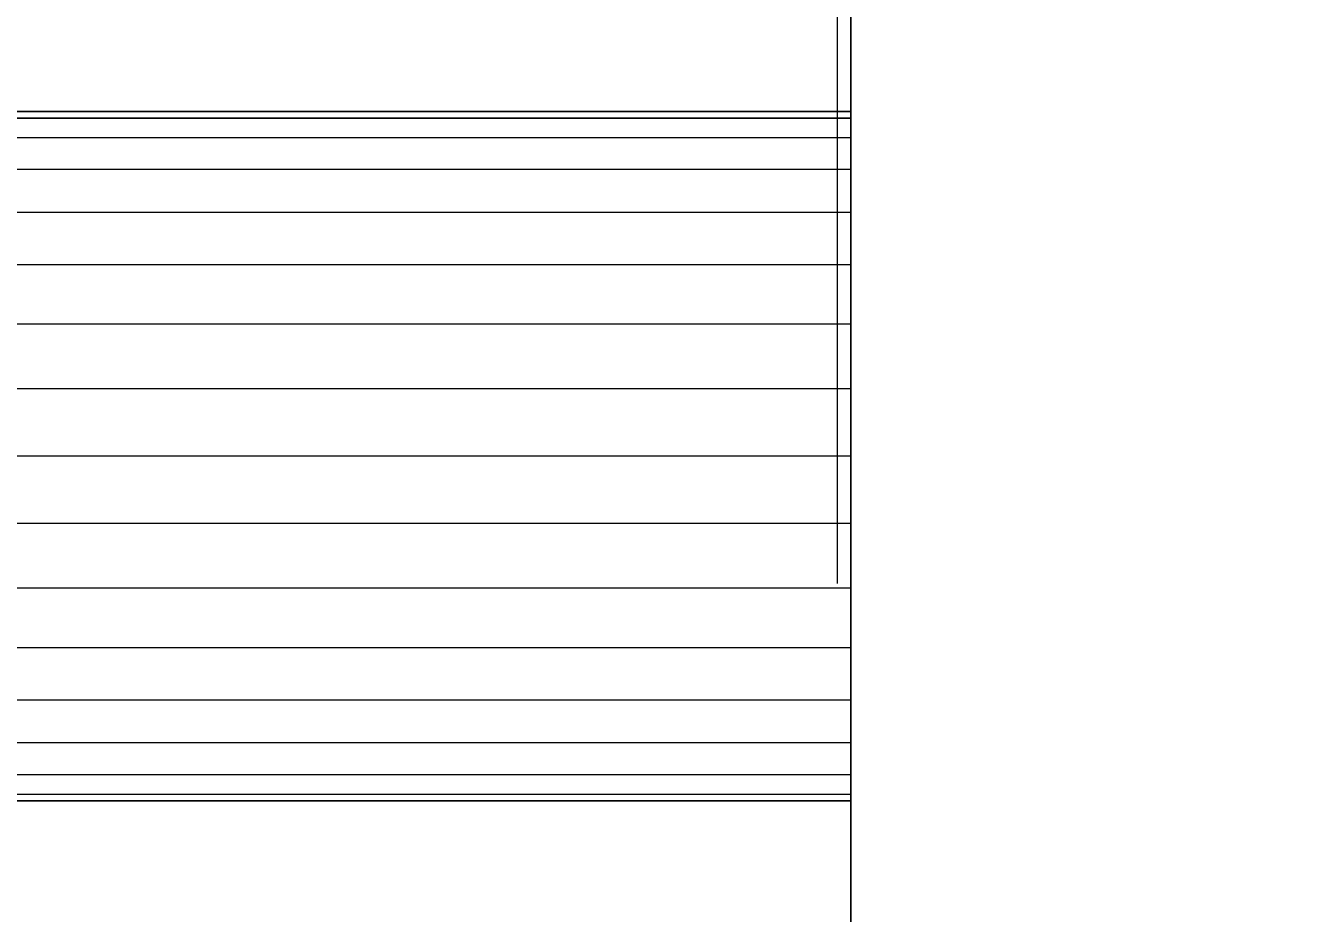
# Model space of a CAD drawing. Header units: millimetres. Extents: x -22443 to 8019, y 3751 to 17584.
# Drawn here: x -19284 to -19210.1, y 13218.5 to 13269.4 of the extents above; entities that cross this region are included whole.
import ezdxf

# ---------------------------------------------------------------- set-up
doc = ezdxf.new("R2010")
doc.units = ezdxf.units.MM
for name, color, linetype, lineweight in [('A-ANNO-DIMS', 211, 'Continuous', 9), ('A-ANNO-DIMS-50', 211, 'Continuous', 9), ('A-GENM', 13, 'Continuous', 18)]:
    doc.layers.add(name, color=color, linetype=linetype, lineweight=lineweight)
doc.styles.add('Arial', font='arial.ttf', dxfattribs={"height": 125})
doc.dimstyles.new('Diagonal_-_2_5mm_Arial', dxfattribs={"dimscale": 304.8, "dimtxt": 127.532425, "dimasz": 0.492126, "dimexe": 0.393701, "dimexo": 0.246063, "dimgap": 0.287073, "dimtad": 1, "dimdec": 0, "dimzin": 0, "dimdsep": 46, "dimtxsty": 'Arial', "dimblk1": 'OBLIQUE', "dimblk2": 'OBLIQUE', "dimsah": 1, "dimcen": 0.09, "dimdle": 0.393701, "dimazin": 0, "dimtfac": 1, "dimtdec": 4, "dimtix": 1, "dimtmove": 0, "dimatfit": 3, "dimfxl": 1, "dimtvp": 1, "dimtolj": 1, "dimtzin": 0, "dimarcsym": 2})

# ---------------------------------------------------------------- blocks, each defined once
blk = doc.blocks.new('Nevera de autoservicio single - Nevera de autoservicio single-466915-Level 1')
at = {"layer": 'A-GENM'}
for p, q in [((454.753, 1307.979), (454.753, -1108.896)), ((454.753, -1108.896), (454.753, 1307.979)), ((454.753, -1108.896), (454.753, 1307.979)), ((454.753, -1108.896), (454.753, 1307.979)), ((454.753, 1100.636), (255.92, 1100.636)), ((454.753, 1100.636), (255.92, 1100.636)), ((454.753, 1100.636), (255.92, 1100.636)), ((454.753, 1100.636), (255.92, 1100.636)), ((454.753, 1100.636), (255.92, 1100.636)), ((454.753, 1100.636), (255.92, 1100.636)), ((454.753, 1100.636), (255.92, 1100.636)), ((454.753, 1100.636), (255.92, 1100.636)), ((255.92, 1100.636), (454.753, 1100.636)), ((454.753, 1100.636), (255.92, 1100.636)), ((454.753, 1100.636), (255.92, 1100.636)), ((454.753, 1100.636), (255.92, 1100.636)), ((255.92, 1100.257), (454.753, 1100.257)), ((454.753, 1100.257), (255.92, 1100.257)), ((454.753, 1100.257), (255.92, 1100.257)), ((454.753, 1100.257), (255.92, 1100.257)), ((454.753, 1100.257), (255.92, 1100.257)), ((454.753, 1100.257), (255.92, 1100.257)), ((454.753, 1100.257), (255.92, 1100.257)), ((454.753, 1100.257), (255.92, 1100.257)), ((454.753, 1100.257), (255.92, 1100.257)), ((454.753, 1100.257), (255.92, 1100.257)), ((454.753, 1100.257), (255.92, 1100.257)), ((454.753, 1100.257), (255.92, 1100.257)), ((454.753, 1100.257), (255.92, 1100.257)), ((454.753, 1100.257), (255.92, 1100.257)), ((454.753, 1100.257), (255.92, 1100.257)), ((454.753, 1100.257), (255.92, 1100.257)), ((454.753, 1100.257), (255.92, 1100.257)), ((454.753, 1100.257), (255.92, 1100.257)), ((454.753, 1100.257), (255.92, 1100.257)), ((454.753, 1100.257), (255.92, 1100.257)), ((454.753, 1100.257), (255.92, 1100.257)), ((454.753, 1100.257), (255.92, 1100.257)), ((454.753, 1100.257), (255.92, 1100.257)), ((454.753, 1100.257), (255.92, 1100.257)), ((454.753, 1100.288), (454.753, 1100.636)), ((454.753, 1100.636), (454.753, 1100.257)), ((454.753, 1100.257), (454.753, 1100.636)), ((454.753, 1100.636), (454.753, 1100.257)), ((454.753, 1100.257), (454.753, 1100.636)), ((454.753, 1100.636), (454.753, 1100.257)), ((454.753, 1100.446), (454.753, 1100.636)), ((454.753, 1100.636), (454.753, 1100.257)), ((454.753, 1100.446), (454.753, 1100.636)), ((454.753, 1100.636), (454.753, 1100.257)), ((454.753, 1100.257), (454.753, 1100.636)), ((454.753, 1100.636), (454.753, 1100.446)), ((454.753, 1100.257), (454.753, 1100.636)), ((454.753, 1100.636), (454.753, 1100.288)), ((454.753, 1100.257), (454.753, 1100.636)), ((454.753, 1100.636), (454.753, 1100.257)), ((454.753, 1100.446), (454.753, 1100.636)), ((454.753, 1100.636), (454.753, 1100.257)), ((454.753, 1100.446), (454.753, 1100.636)), ((454.753, 1100.636), (454.753, 1100.257)), ((454.753, 1100.446), (454.753, 1100.636)), ((454.753, 1100.636), (454.753, 1100.257)), ((454.753, 1100.257), (454.753, 1100.636)), ((454.753, 1100.636), (454.753, 1100.257)), ((454.753, 1100.257), (454.753, 1100.446)), ((454.753, 1100.257), (454.753, 1100.446)), ((454.753, 1100.446), (454.753, 1100.257)), ((454.753, 1100.446), (454.753, 1100.257)), ((454.753, 1100.446), (454.753, 1100.257)), ((454.753, 1100.446), (454.753, 1100.257)), ((454.753, 1100.257), (454.753, 1100.288)), ((454.753, 1100.288), (454.753, 1100.257)), ((454.753, 1099.13), (454.753, 1100.257)), ((454.753, 1100.257), (454.753, 1099.13)), ((454.753, 1099.13), (454.753, 1100.257)), ((454.753, 1100.257), (454.753, 1099.13)), ((454.753, 1099.13), (454.753, 1100.257)), ((454.753, 1100.257), (454.753, 1099.13)), ((454.753, 1099.13), (454.753, 1100.257)), ((454.753, 1100.257), (454.753, 1099.13)), ((454.753, 1099.13), (454.753, 1100.257)), ((454.753, 1100.257), (454.753, 1099.13)), ((454.753, 1099.13), (454.753, 1100.257)), ((454.753, 1100.257), (454.753, 1099.13)), ((454.753, 1099.13), (454.753, 1100.257)), ((454.753, 1099.13), (454.753, 1100.257)), ((454.753, 1099.13), (454.753, 1100.257)), ((454.753, 1099.13), (454.753, 1100.257)), ((454.753, 1099.13), (454.753, 1100.257)), ((454.753, 1099.13), (454.753, 1100.257)), ((454.753, 1099.13), (454.753, 1100.257)), ((454.753, 1099.13), (454.753, 1100.257)), ((454.753, 1099.13), (454.753, 1100.257)), ((454.753, 1099.13), (454.753, 1100.257)), ((454.753, 1099.13), (454.753, 1100.257)), ((454.753, 1099.13), (454.753, 1100.257)), ((454.753, 1099.13), (255.92, 1099.13)), ((454.753, 1099.13), (255.92, 1099.13)), ((454.753, 1099.13), (255.92, 1099.13)), ((454.753, 1099.13), (255.92, 1099.13)), ((454.753, 1099.13), (255.92, 1099.13)), ((454.753, 1099.13), (255.92, 1099.13)), ((454.753, 1099.13), (255.92, 1099.13)), ((454.753, 1099.13), (255.92, 1099.13)), ((454.753, 1099.13), (255.92, 1099.13)), ((454.753, 1099.13), (255.92, 1099.13)), ((454.753, 1099.13), (255.92, 1099.13)), ((454.753, 1099.13), (255.92, 1099.13)), ((454.753, 1099.13), (255.92, 1099.13)), ((454.753, 1099.13), (255.92, 1099.13)), ((454.753, 1099.13), (255.92, 1099.13)), ((454.753, 1099.13), (255.92, 1099.13)), ((454.753, 1099.13), (255.92, 1099.13)), ((454.753, 1099.13), (255.92, 1099.13)), ((454.753, 1099.13), (255.92, 1099.13)), ((454.753, 1099.13), (255.92, 1099.13)), ((454.753, 1099.13), (255.92, 1099.13)), ((454.753, 1099.13), (255.92, 1099.13)), ((454.753, 1099.13), (255.92, 1099.13)), ((454.753, 1099.13), (255.92, 1099.13)), ((454.753, 1097.302), (454.753, 1099.13)), ((454.753, 1099.13), (454.753, 1097.302)), ((454.753, 1097.302), (454.753, 1099.13)), ((454.753, 1099.13), (454.753, 1097.302)), ((454.753, 1097.302), (454.753, 1099.13)), ((454.753, 1099.13), (454.753, 1097.302)), ((454.753, 1097.302), (454.753, 1099.13)), ((454.753, 1099.13), (454.753, 1097.302)), ((454.753, 1097.302), (454.753, 1099.13)), ((454.753, 1099.13), (454.753, 1097.302)), ((454.753, 1097.302), (454.753, 1099.13)), ((454.753, 1099.13), (454.753, 1097.302)), ((454.753, 1097.302), (454.753, 1099.13)), ((454.753, 1097.302), (454.753, 1099.13)), ((454.753, 1097.302), (454.753, 1099.13)), ((454.753, 1097.302), (454.753, 1099.13)), ((454.753, 1097.302), (454.753, 1099.13)), ((454.753, 1097.302), (454.753, 1099.13)), ((454.753, 1097.302), (454.753, 1099.13)), ((454.753, 1097.302), (454.753, 1099.13)), ((454.753, 1097.302), (454.753, 1099.13)), ((454.753, 1097.302), (454.753, 1099.13)), ((454.753, 1097.302), (454.753, 1099.13)), ((454.753, 1097.302), (454.753, 1099.13)), ((454.753, 1097.302), (255.92, 1097.302)), ((454.753, 1097.302), (255.92, 1097.302)), ((454.753, 1097.302), (255.92, 1097.302)), ((454.753, 1097.302), (255.92, 1097.302)), ((454.753, 1097.302), (255.92, 1097.302)), ((454.753, 1097.302), (255.92, 1097.302)), ((454.753, 1097.302), (255.92, 1097.302)), ((454.753, 1097.302), (255.92, 1097.302)), ((454.753, 1097.302), (255.92, 1097.302)), ((454.753, 1097.302), (255.92, 1097.302)), ((454.753, 1097.302), (255.92, 1097.302)), ((454.753, 1097.302), (255.92, 1097.302)), ((454.753, 1097.302), (255.92, 1097.302)), ((454.753, 1097.302), (255.92, 1097.302)), ((454.753, 1097.302), (255.92, 1097.302)), ((454.753, 1097.302), (255.92, 1097.302)), ((454.753, 1097.302), (255.92, 1097.302)), ((454.753, 1097.302), (255.92, 1097.302)), ((454.753, 1097.302), (255.92, 1097.302)), ((454.753, 1097.302), (255.92, 1097.302)), ((454.753, 1097.302), (255.92, 1097.302)), ((454.753, 1097.302), (255.92, 1097.302)), ((454.753, 1097.302), (255.92, 1097.302)), ((454.753, 1097.302), (255.92, 1097.302)), ((454.753, 1094.842), (454.753, 1097.302)), ((454.753, 1097.302), (454.753, 1094.842)), ((454.753, 1094.842), (454.753, 1097.302)), ((454.753, 1097.302), (454.753, 1094.842)), ((454.753, 1094.842), (454.753, 1097.302)), ((454.753, 1097.302), (454.753, 1094.842)), ((454.753, 1094.842), (454.753, 1097.302)), ((454.753, 1097.302), (454.753, 1094.842)), ((454.753, 1094.842), (454.753, 1097.302)), ((454.753, 1097.302), (454.753, 1094.842)), ((454.753, 1094.842), (454.753, 1097.302)), ((454.753, 1097.302), (454.753, 1094.842)), ((454.753, 1094.842), (454.753, 1097.302)), ((454.753, 1094.842), (454.753, 1097.302)), ((454.753, 1094.842), (454.753, 1097.302)), ((454.753, 1094.842), (454.753, 1097.302)), ((454.753, 1094.842), (454.753, 1097.302)), ((454.753, 1094.842), (454.753, 1097.302)), ((454.753, 1094.842), (454.753, 1097.302)), ((454.753, 1094.842), (454.753, 1097.302)), ((454.753, 1094.842), (454.753, 1097.302)), ((454.753, 1094.842), (454.753, 1097.302)), ((454.753, 1094.842), (454.753, 1097.302)), ((454.753, 1094.842), (454.753, 1097.302)), ((454.753, 1094.842), (255.92, 1094.842)), ((454.753, 1094.842), (255.92, 1094.842)), ((454.753, 1094.842), (255.92, 1094.842)), ((454.753, 1094.842), (255.92, 1094.842)), ((454.753, 1094.842), (255.92, 1094.842)), ((454.753, 1094.842), (255.92, 1094.842)), ((454.753, 1094.842), (255.92, 1094.842)), ((454.753, 1094.842), (255.92, 1094.842)), ((454.753, 1094.842), (255.92, 1094.842)), ((454.753, 1094.842), (255.92, 1094.842)), ((454.753, 1094.842), (255.92, 1094.842)), ((454.753, 1094.842), (255.92, 1094.842)), ((454.753, 1094.842), (255.92, 1094.842)), ((454.753, 1094.842), (255.92, 1094.842)), ((454.753, 1094.842), (255.92, 1094.842)), ((454.753, 1094.842), (255.92, 1094.842)), ((454.753, 1094.842), (255.92, 1094.842)), ((454.753, 1094.842), (255.92, 1094.842)), ((454.753, 1094.842), (255.92, 1094.842)), ((454.753, 1094.842), (255.92, 1094.842)), ((454.753, 1094.842), (255.92, 1094.842)), ((454.753, 1094.842), (255.92, 1094.842)), ((454.753, 1094.842), (255.92, 1094.842)), ((454.753, 1094.842), (255.92, 1094.842)), ((454.753, 1091.843), (454.753, 1094.842)), ((454.753, 1094.842), (454.753, 1091.843)), ((454.753, 1091.843), (454.753, 1094.842)), ((454.753, 1094.842), (454.753, 1091.843)), ((454.753, 1091.843), (454.753, 1094.842)), ((454.753, 1094.842), (454.753, 1091.843)), ((454.753, 1091.843), (454.753, 1094.842)), ((454.753, 1094.842), (454.753, 1091.843)), ((454.753, 1091.843), (454.753, 1094.842)), ((454.753, 1094.842), (454.753, 1091.843)), ((454.753, 1091.843), (454.753, 1094.842)), ((454.753, 1094.842), (454.753, 1091.843)), ((454.753, 1091.843), (454.753, 1094.842)), ((454.753, 1091.843), (454.753, 1094.842)), ((454.753, 1091.843), (454.753, 1094.842)), ((454.753, 1091.843), (454.753, 1094.842)), ((454.753, 1091.843), (454.753, 1094.842)), ((454.753, 1091.843), (454.753, 1094.842)), ((454.753, 1091.843), (454.753, 1094.842)), ((454.753, 1091.843), (454.753, 1094.842)), ((454.753, 1091.843), (454.753, 1094.842)), ((454.753, 1091.843), (454.753, 1094.842)), ((454.753, 1091.843), (454.753, 1094.842)), ((454.753, 1091.843), (454.753, 1094.842)), ((454.753, 1091.843), (255.92, 1091.843)), ((454.753, 1091.843), (255.92, 1091.843)), ((454.753, 1091.843), (255.92, 1091.843)), ((454.753, 1091.843), (255.92, 1091.843)), ((454.753, 1091.843), (255.92, 1091.843)), ((454.753, 1091.843), (255.92, 1091.843)), ((454.753, 1091.843), (255.92, 1091.843)), ((454.753, 1091.843), (255.92, 1091.843)), ((454.753, 1091.843), (255.92, 1091.843)), ((454.753, 1091.843), (255.92, 1091.843)), ((454.753, 1091.843), (255.92, 1091.843)), ((454.753, 1091.843), (255.92, 1091.843)), ((454.753, 1091.843), (255.92, 1091.843)), ((454.753, 1091.843), (255.92, 1091.843)), ((454.753, 1091.843), (255.92, 1091.843)), ((454.753, 1091.843), (255.92, 1091.843)), ((454.753, 1091.843), (255.92, 1091.843)), ((454.753, 1091.843), (255.92, 1091.843)), ((454.753, 1091.843), (255.92, 1091.843)), ((454.753, 1091.843), (255.92, 1091.843)), ((454.753, 1091.843), (255.92, 1091.843)), ((454.753, 1091.843), (255.92, 1091.843)), ((454.753, 1091.843), (255.92, 1091.843)), ((454.753, 1091.843), (255.92, 1091.843)), ((454.753, 1088.422), (454.753, 1091.843)), ((454.753, 1091.843), (454.753, 1088.422)), ((454.753, 1088.422), (454.753, 1091.843)), ((454.753, 1091.843), (454.753, 1088.422)), ((454.753, 1088.422), (454.753, 1091.843)), ((454.753, 1091.843), (454.753, 1088.422)), ((454.753, 1088.422), (454.753, 1091.843)), ((454.753, 1091.843), (454.753, 1088.422)), ((454.753, 1088.422), (454.753, 1091.843)), ((454.753, 1091.843), (454.753, 1088.422)), ((454.753, 1088.422), (454.753, 1091.843)), ((454.753, 1091.843), (454.753, 1088.422)), ((454.753, 1088.422), (454.753, 1091.843)), ((454.753, 1088.422), (454.753, 1091.843)), ((454.753, 1088.422), (454.753, 1091.843)), ((454.753, 1088.422), (454.753, 1091.843)), ((454.753, 1088.422), (454.753, 1091.843)), ((454.753, 1088.422), (454.753, 1091.843)), ((454.753, 1088.422), (454.753, 1091.843)), ((454.753, 1088.422), (454.753, 1091.843)), ((454.753, 1088.422), (454.753, 1091.843)), ((454.753, 1088.422), (454.753, 1091.843)), ((454.753, 1088.422), (454.753, 1091.843)), ((454.753, 1088.422), (454.753, 1091.843)), ((454.753, 1088.422), (255.92, 1088.422)), ((454.753, 1088.422), (255.92, 1088.422)), ((454.753, 1088.422), (255.92, 1088.422)), ((454.753, 1088.422), (255.92, 1088.422)), ((454.753, 1088.422), (255.92, 1088.422)), ((454.753, 1088.422), (255.92, 1088.422)), ((454.753, 1088.422), (255.92, 1088.422)), ((454.753, 1088.422), (255.92, 1088.422)), ((454.753, 1088.422), (255.92, 1088.422)), ((454.753, 1088.422), (255.92, 1088.422)), ((454.753, 1088.422), (255.92, 1088.422)), ((454.753, 1088.422), (255.92, 1088.422)), ((454.753, 1088.422), (255.92, 1088.422)), ((454.753, 1088.422), (255.92, 1088.422)), ((454.753, 1088.422), (255.92, 1088.422)), ((454.753, 1088.422), (255.92, 1088.422)), ((454.753, 1088.422), (255.92, 1088.422)), ((454.753, 1088.422), (255.92, 1088.422)), ((454.753, 1088.422), (255.92, 1088.422)), ((454.753, 1088.422), (255.92, 1088.422)), ((454.753, 1088.422), (255.92, 1088.422)), ((454.753, 1088.422), (255.92, 1088.422)), ((454.753, 1088.422), (255.92, 1088.422)), ((454.753, 1088.422), (255.92, 1088.422)), ((454.753, 1084.71), (454.753, 1088.422)), ((454.753, 1088.422), (454.753, 1084.71)), ((454.753, 1084.71), (454.753, 1088.422)), ((454.753, 1088.422), (454.753, 1084.71)), ((454.753, 1084.71), (454.753, 1088.422)), ((454.753, 1088.422), (454.753, 1084.71)), ((454.753, 1084.71), (454.753, 1088.422)), ((454.753, 1088.422), (454.753, 1084.71)), ((454.753, 1084.71), (454.753, 1088.422)), ((454.753, 1088.422), (454.753, 1084.71)), ((454.753, 1084.71), (454.753, 1088.422)), ((454.753, 1088.422), (454.753, 1084.71)), ((454.753, 1084.71), (454.753, 1088.422)), ((454.753, 1084.71), (454.753, 1088.422)), ((454.753, 1084.71), (454.753, 1088.422)), ((454.753, 1084.71), (454.753, 1088.422)), ((454.753, 1084.71), (454.753, 1088.422)), ((454.753, 1084.71), (454.753, 1088.422)), ((454.753, 1084.71), (454.753, 1088.422)), ((454.753, 1084.71), (454.753, 1088.422)), ((454.753, 1084.71), (454.753, 1088.422)), ((454.753, 1084.71), (454.753, 1088.422)), ((454.753, 1084.71), (454.753, 1088.422)), ((454.753, 1084.71), (454.753, 1088.422)), ((454.753, 1084.71), (255.92, 1084.71)), ((454.753, 1084.71), (255.92, 1084.71)), ((454.753, 1084.71), (255.92, 1084.71)), ((454.753, 1084.71), (255.92, 1084.71)), ((454.753, 1084.71), (255.92, 1084.71)), ((454.753, 1084.71), (255.92, 1084.71)), ((454.753, 1084.71), (255.92, 1084.71)), ((454.753, 1084.71), (255.92, 1084.71)), ((454.753, 1084.71), (255.92, 1084.71)), ((454.753, 1084.71), (255.92, 1084.71)), ((454.753, 1084.71), (255.92, 1084.71)), ((454.753, 1084.71), (255.92, 1084.71)), ((454.753, 1084.71), (255.92, 1084.71)), ((454.753, 1084.71), (255.92, 1084.71)), ((454.753, 1084.71), (255.92, 1084.71)), ((454.753, 1084.71), (255.92, 1084.71)), ((454.753, 1084.71), (255.92, 1084.71)), ((454.753, 1084.71), (255.92, 1084.71)), ((454.753, 1084.71), (255.92, 1084.71)), ((454.753, 1084.71), (255.92, 1084.71)), ((454.753, 1084.71), (255.92, 1084.71)), ((454.753, 1084.71), (255.92, 1084.71)), ((454.753, 1084.71), (255.92, 1084.71)), ((454.753, 1084.71), (255.92, 1084.71)), ((454.753, 1080.85), (454.753, 1084.71)), ((454.753, 1084.71), (454.753, 1080.85)), ((454.753, 1080.85), (454.753, 1084.71)), ((454.753, 1084.71), (454.753, 1080.85)), ((454.753, 1080.85), (454.753, 1084.71)), ((454.753, 1084.71), (454.753, 1080.85)), ((454.753, 1080.85), (454.753, 1084.71)), ((454.753, 1084.71), (454.753, 1080.85)), ((454.753, 1080.85), (454.753, 1084.71)), ((454.753, 1084.71), (454.753, 1080.85)), ((454.753, 1080.85), (454.753, 1084.71)), ((454.753, 1084.71), (454.753, 1080.85)), ((454.753, 1080.85), (454.753, 1084.71)), ((454.753, 1080.85), (454.753, 1084.71)), ((454.753, 1080.85), (454.753, 1084.71)), ((454.753, 1080.85), (454.753, 1084.71)), ((454.753, 1080.85), (454.753, 1084.71)), ((454.753, 1080.85), (454.753, 1084.71)), ((454.753, 1080.85), (454.753, 1084.71)), ((454.753, 1080.85), (454.753, 1084.71)), ((454.753, 1080.85), (454.753, 1084.71)), ((454.753, 1080.85), (454.753, 1084.71)), ((454.753, 1080.85), (454.753, 1084.71)), ((454.753, 1080.85), (454.753, 1084.71)), ((454.753, 1080.85), (255.92, 1080.85)), ((454.753, 1080.85), (255.92, 1080.85)), ((454.753, 1080.85), (255.92, 1080.85)), ((454.753, 1080.85), (255.92, 1080.85)), ((454.753, 1080.85), (255.92, 1080.85)), ((454.753, 1080.85), (255.92, 1080.85)), ((454.753, 1080.85), (255.92, 1080.85)), ((454.753, 1080.85), (255.92, 1080.85)), ((454.753, 1080.85), (255.92, 1080.85)), ((454.753, 1080.85), (255.92, 1080.85)), ((454.753, 1080.85), (255.92, 1080.85)), ((454.753, 1080.85), (255.92, 1080.85)), ((454.753, 1080.85), (255.92, 1080.85)), ((454.753, 1080.85), (255.92, 1080.85)), ((454.753, 1080.85), (255.92, 1080.85)), ((454.753, 1080.85), (255.92, 1080.85)), ((454.753, 1080.85), (255.92, 1080.85)), ((454.753, 1080.85), (255.92, 1080.85)), ((454.753, 1080.85), (255.92, 1080.85)), ((454.753, 1080.85), (255.92, 1080.85)), ((454.753, 1080.85), (255.92, 1080.85)), ((454.753, 1080.85), (255.92, 1080.85)), ((454.753, 1080.85), (255.92, 1080.85)), ((454.753, 1080.85), (255.92, 1080.85)), ((454.753, 1076.99), (454.753, 1080.85)), ((454.753, 1080.85), (454.753, 1076.99)), ((454.753, 1076.99), (454.753, 1080.85)), ((454.753, 1080.85), (454.753, 1076.99)), ((454.753, 1076.99), (454.753, 1080.85)), ((454.753, 1080.85), (454.753, 1076.99)), ((454.753, 1076.99), (454.753, 1080.85)), ((454.753, 1080.85), (454.753, 1076.99)), ((454.753, 1076.99), (454.753, 1080.85)), ((454.753, 1080.85), (454.753, 1076.99)), ((454.753, 1076.99), (454.753, 1080.85)), ((454.753, 1080.85), (454.753, 1076.99)), ((454.753, 1080.85), (454.753, 1076.99)), ((454.753, 1080.85), (454.753, 1076.99)), ((454.753, 1080.85), (454.753, 1076.99)), ((454.753, 1080.85), (454.753, 1076.99)), ((454.753, 1080.85), (454.753, 1076.99)), ((454.753, 1080.85), (454.753, 1076.99)), ((454.753, 1080.85), (454.753, 1076.99)), ((454.753, 1080.85), (454.753, 1076.99)), ((454.753, 1080.85), (454.753, 1076.99)), ((454.753, 1080.85), (454.753, 1076.99)), ((454.753, 1080.85), (454.753, 1076.99)), ((454.753, 1080.85), (454.753, 1076.99)), ((454.753, 1076.99), (255.92, 1076.99)), ((454.753, 1076.99), (255.92, 1076.99)), ((454.753, 1076.99), (255.92, 1076.99)), ((454.753, 1076.99), (255.92, 1076.99)), ((454.753, 1076.99), (255.92, 1076.99)), ((454.753, 1076.99), (255.92, 1076.99)), ((454.753, 1076.99), (255.92, 1076.99)), ((454.753, 1076.99), (255.92, 1076.99)), ((454.753, 1076.99), (255.92, 1076.99)), ((454.753, 1076.99), (255.92, 1076.99)), ((454.753, 1076.99), (255.92, 1076.99)), ((454.753, 1076.99), (255.92, 1076.99)), ((454.753, 1076.99), (255.92, 1076.99)), ((454.753, 1076.99), (255.92, 1076.99)), ((454.753, 1076.99), (255.92, 1076.99)), ((454.753, 1076.99), (255.92, 1076.99)), ((454.753, 1076.99), (255.92, 1076.99)), ((454.753, 1076.99), (255.92, 1076.99)), ((454.753, 1076.99), (255.92, 1076.99)), ((454.753, 1076.99), (255.92, 1076.99)), ((454.753, 1076.99), (255.92, 1076.99)), ((454.753, 1076.99), (255.92, 1076.99)), ((454.753, 1076.99), (255.92, 1076.99)), ((454.753, 1076.99), (255.92, 1076.99)), ((454.753, 1073.278), (454.753, 1076.99)), ((454.753, 1076.99), (454.753, 1073.278)), ((454.753, 1073.278), (454.753, 1076.99)), ((454.753, 1076.99), (454.753, 1073.278)), ((454.753, 1073.278), (454.753, 1076.99)), ((454.753, 1076.99), (454.753, 1073.278)), ((454.753, 1073.278), (454.753, 1076.99)), ((454.753, 1076.99), (454.753, 1073.278)), ((454.753, 1073.278), (454.753, 1076.99)), ((454.753, 1076.99), (454.753, 1073.278)), ((454.753, 1073.278), (454.753, 1076.99)), ((454.753, 1076.99), (454.753, 1073.278)), ((454.753, 1076.99), (454.753, 1073.278)), ((454.753, 1076.99), (454.753, 1073.278)), ((454.753, 1076.99), (454.753, 1073.278)), ((454.753, 1076.99), (454.753, 1073.278)), ((454.753, 1076.99), (454.753, 1073.278)), ((454.753, 1076.99), (454.753, 1073.278)), ((454.753, 1076.99), (454.753, 1073.278)), ((454.753, 1076.99), (454.753, 1073.278)), ((454.753, 1076.99), (454.753, 1073.278)), ((454.753, 1076.99), (454.753, 1073.278)), ((454.753, 1076.99), (454.753, 1073.278)), ((454.753, 1076.99), (454.753, 1073.278)), ((454.753, 1073.278), (255.92, 1073.278)), ((454.753, 1073.278), (255.92, 1073.278)), ((454.753, 1073.278), (255.92, 1073.278)), ((454.753, 1073.278), (255.92, 1073.278)), ((454.753, 1073.278), (255.92, 1073.278)), ((454.753, 1073.278), (255.92, 1073.278)), ((454.753, 1073.278), (255.92, 1073.278)), ((454.753, 1073.278), (255.92, 1073.278)), ((454.753, 1073.278), (255.92, 1073.278)), ((454.753, 1073.278), (255.92, 1073.278)), ((454.753, 1073.278), (255.92, 1073.278)), ((454.753, 1073.278), (255.92, 1073.278)), ((454.753, 1073.278), (255.92, 1073.278)), ((454.753, 1073.278), (255.92, 1073.278)), ((454.753, 1073.278), (255.92, 1073.278)), ((454.753, 1073.278), (255.92, 1073.278)), ((454.753, 1073.278), (255.92, 1073.278)), ((454.753, 1073.278), (255.92, 1073.278)), ((454.753, 1073.278), (255.92, 1073.278)), ((454.753, 1073.278), (255.92, 1073.278)), ((454.753, 1073.278), (255.92, 1073.278)), ((454.753, 1073.278), (255.92, 1073.278)), ((454.753, 1073.278), (255.92, 1073.278)), ((454.753, 1073.278), (255.92, 1073.278)), ((454.753, 1069.857), (454.753, 1073.278)), ((454.753, 1073.278), (454.753, 1069.857)), ((454.753, 1069.857), (454.753, 1073.278)), ((454.753, 1073.278), (454.753, 1069.857)), ((454.753, 1069.857), (454.753, 1073.278)), ((454.753, 1073.278), (454.753, 1069.857)), ((454.753, 1069.857), (454.753, 1073.278)), ((454.753, 1073.278), (454.753, 1069.857)), ((454.753, 1069.857), (454.753, 1073.278)), ((454.753, 1073.278), (454.753, 1069.857)), ((454.753, 1069.857), (454.753, 1073.278)), ((454.753, 1073.278), (454.753, 1069.857)), ((454.753, 1073.278), (454.753, 1069.857)), ((454.753, 1073.278), (454.753, 1069.857)), ((454.753, 1073.278), (454.753, 1069.857)), ((454.753, 1073.278), (454.753, 1069.857)), ((454.753, 1073.278), (454.753, 1069.857)), ((454.753, 1073.278), (454.753, 1069.857)), ((454.753, 1073.278), (454.753, 1069.857)), ((454.753, 1073.278), (454.753, 1069.857)), ((454.753, 1073.278), (454.753, 1069.857)), ((454.753, 1073.278), (454.753, 1069.857)), ((454.753, 1073.278), (454.753, 1069.857)), ((454.753, 1073.278), (454.753, 1069.857)), ((454.753, 1069.857), (255.92, 1069.857)), ((454.753, 1069.857), (255.92, 1069.857)), ((454.753, 1069.857), (255.92, 1069.857)), ((454.753, 1069.857), (255.92, 1069.857)), ((454.753, 1069.857), (255.92, 1069.857)), ((454.753, 1069.857), (255.92, 1069.857)), ((454.753, 1069.857), (255.92, 1069.857)), ((454.753, 1069.857), (255.92, 1069.857)), ((454.753, 1069.857), (255.92, 1069.857)), ((454.753, 1069.857), (255.92, 1069.857)), ((454.753, 1069.857), (255.92, 1069.857)), ((454.753, 1069.857), (255.92, 1069.857)), ((454.753, 1069.857), (255.92, 1069.857)), ((454.753, 1069.857), (255.92, 1069.857)), ((454.753, 1069.857), (255.92, 1069.857)), ((454.753, 1069.857), (255.92, 1069.857)), ((454.753, 1069.857), (255.92, 1069.857)), ((454.753, 1069.857), (255.92, 1069.857)), ((454.753, 1069.857), (255.92, 1069.857)), ((454.753, 1069.857), (255.92, 1069.857)), ((454.753, 1069.857), (255.92, 1069.857)), ((454.753, 1069.857), (255.92, 1069.857)), ((454.753, 1069.857), (255.92, 1069.857)), ((454.753, 1069.857), (255.92, 1069.857)), ((454.753, 1066.859), (454.753, 1069.857)), ((454.753, 1069.857), (454.753, 1066.859)), ((454.753, 1066.859), (454.753, 1069.857)), ((454.753, 1069.857), (454.753, 1066.859)), ((454.753, 1066.859), (454.753, 1069.857)), ((454.753, 1069.857), (454.753, 1066.859)), ((454.753, 1066.859), (454.753, 1069.857)), ((454.753, 1069.857), (454.753, 1066.859)), ((454.753, 1066.859), (454.753, 1069.857)), ((454.753, 1069.857), (454.753, 1066.859)), ((454.753, 1066.859), (454.753, 1069.857)), ((454.753, 1069.857), (454.753, 1066.859)), ((454.753, 1069.857), (454.753, 1066.859)), ((454.753, 1069.857), (454.753, 1066.859)), ((454.753, 1069.857), (454.753, 1066.859)), ((454.753, 1069.857), (454.753, 1066.859)), ((454.753, 1069.857), (454.753, 1066.859)), ((454.753, 1069.857), (454.753, 1066.859)), ((454.753, 1069.857), (454.753, 1066.859)), ((454.753, 1069.857), (454.753, 1066.859)), ((454.753, 1069.857), (454.753, 1066.859)), ((454.753, 1069.857), (454.753, 1066.859)), ((454.753, 1069.857), (454.753, 1066.859)), ((454.753, 1069.857), (454.753, 1066.859)), ((454.753, 1066.859), (255.92, 1066.859)), ((454.753, 1066.859), (255.92, 1066.859)), ((454.753, 1066.859), (255.92, 1066.859)), ((454.753, 1066.859), (255.92, 1066.859)), ((454.753, 1066.859), (255.92, 1066.859)), ((454.753, 1066.859), (255.92, 1066.859)), ((454.753, 1066.859), (255.92, 1066.859)), ((454.753, 1066.859), (255.92, 1066.859)), ((454.753, 1066.859), (255.92, 1066.859)), ((454.753, 1066.859), (255.92, 1066.859)), ((454.753, 1066.859), (255.92, 1066.859)), ((454.753, 1066.859), (255.92, 1066.859)), ((454.753, 1066.859), (255.92, 1066.859)), ((454.753, 1066.859), (255.92, 1066.859)), ((454.753, 1066.859), (255.92, 1066.859)), ((454.753, 1066.859), (255.92, 1066.859)), ((454.753, 1066.859), (255.92, 1066.859)), ((454.753, 1066.859), (255.92, 1066.859)), ((454.753, 1066.859), (255.92, 1066.859)), ((454.753, 1066.859), (255.92, 1066.859)), ((454.753, 1066.859), (255.92, 1066.859)), ((454.753, 1066.859), (255.92, 1066.859)), ((454.753, 1066.859), (255.92, 1066.859)), ((454.753, 1066.859), (255.92, 1066.859)), ((454.753, 1064.399), (454.753, 1066.859)), ((454.753, 1066.859), (454.753, 1064.399)), ((454.753, 1064.399), (454.753, 1066.859)), ((454.753, 1066.859), (454.753, 1064.399)), ((454.753, 1064.399), (454.753, 1066.859)), ((454.753, 1066.859), (454.753, 1064.399)), ((454.753, 1064.399), (454.753, 1066.859)), ((454.753, 1066.859), (454.753, 1064.399)), ((454.753, 1064.399), (454.753, 1066.859)), ((454.753, 1066.859), (454.753, 1064.399)), ((454.753, 1064.399), (454.753, 1066.859)), ((454.753, 1066.859), (454.753, 1064.399)), ((454.753, 1066.859), (454.753, 1064.399)), ((454.753, 1066.859), (454.753, 1064.399)), ((454.753, 1066.859), (454.753, 1064.399)), ((454.753, 1066.859), (454.753, 1064.399)), ((454.753, 1066.859), (454.753, 1064.399)), ((454.753, 1066.859), (454.753, 1064.399)), ((454.753, 1066.859), (454.753, 1064.399)), ((454.753, 1066.859), (454.753, 1064.399)), ((454.753, 1066.859), (454.753, 1064.399)), ((454.753, 1066.859), (454.753, 1064.399)), ((454.753, 1066.859), (454.753, 1064.399)), ((454.753, 1066.859), (454.753, 1064.399)), ((454.753, 1064.399), (255.92, 1064.399)), ((454.753, 1064.399), (255.92, 1064.399)), ((454.753, 1064.399), (255.92, 1064.399)), ((454.753, 1064.399), (255.92, 1064.399)), ((454.753, 1064.399), (255.92, 1064.399)), ((454.753, 1064.399), (255.92, 1064.399)), ((454.753, 1064.399), (255.92, 1064.399)), ((454.753, 1064.399), (255.92, 1064.399)), ((454.753, 1064.399), (255.92, 1064.399)), ((454.753, 1064.399), (255.92, 1064.399)), ((454.753, 1064.399), (255.92, 1064.399)), ((454.753, 1064.399), (255.92, 1064.399)), ((454.753, 1064.399), (255.92, 1064.399)), ((454.753, 1064.399), (255.92, 1064.399)), ((454.753, 1064.399), (255.92, 1064.399)), ((454.753, 1064.399), (255.92, 1064.399)), ((454.753, 1064.399), (255.92, 1064.399)), ((454.753, 1064.399), (255.92, 1064.399)), ((454.753, 1064.399), (255.92, 1064.399)), ((454.753, 1064.399), (255.92, 1064.399)), ((454.753, 1064.399), (255.92, 1064.399)), ((454.753, 1064.399), (255.92, 1064.399)), ((454.753, 1064.399), (255.92, 1064.399)), ((454.753, 1064.399), (255.92, 1064.399)), ((454.753, 1062.569), (454.753, 1064.399)), ((454.753, 1064.399), (454.753, 1062.569)), ((454.753, 1062.569), (454.753, 1064.399)), ((454.753, 1064.399), (454.753, 1062.569)), ((454.753, 1062.569), (454.753, 1064.399)), ((454.753, 1064.399), (454.753, 1062.569)), ((454.753, 1062.569), (454.753, 1064.399)), ((454.753, 1064.399), (454.753, 1062.569)), ((454.753, 1062.569), (454.753, 1064.399)), ((454.753, 1064.399), (454.753, 1062.569)), ((454.753, 1062.569), (454.753, 1064.399)), ((454.753, 1064.399), (454.753, 1062.569)), ((454.753, 1064.399), (454.753, 1062.569)), ((454.753, 1064.399), (454.753, 1062.569)), ((454.753, 1064.399), (454.753, 1062.569)), ((454.753, 1064.399), (454.753, 1062.569)), ((454.753, 1064.399), (454.753, 1062.569)), ((454.753, 1064.399), (454.753, 1062.569)), ((454.753, 1064.399), (454.753, 1062.569)), ((454.753, 1064.399), (454.753, 1062.569)), ((454.753, 1064.399), (454.753, 1062.569)), ((454.753, 1064.399), (454.753, 1062.569)), ((454.753, 1064.399), (454.753, 1062.569)), ((454.753, 1064.399), (454.753, 1062.569)), ((454.753, 1062.569), (255.92, 1062.569)), ((454.753, 1062.569), (255.92, 1062.569)), ((454.753, 1062.569), (255.92, 1062.569)), ((454.753, 1062.569), (255.92, 1062.569)), ((454.753, 1062.569), (255.92, 1062.569)), ((454.753, 1062.569), (255.92, 1062.569)), ((454.753, 1062.569), (255.92, 1062.569)), ((454.753, 1062.569), (255.92, 1062.569)), ((454.753, 1062.569), (255.92, 1062.569)), ((454.753, 1062.569), (255.92, 1062.569)), ((454.753, 1062.569), (255.92, 1062.569)), ((454.753, 1062.569), (255.92, 1062.569)), ((454.753, 1062.569), (255.92, 1062.569)), ((454.753, 1062.569), (255.92, 1062.569)), ((454.753, 1062.569), (255.92, 1062.569)), ((454.753, 1062.569), (255.92, 1062.569)), ((454.753, 1062.569), (255.92, 1062.569)), ((454.753, 1062.569), (255.92, 1062.569)), ((454.753, 1062.569), (255.92, 1062.569)), ((454.753, 1062.569), (255.92, 1062.569)), ((454.753, 1062.569), (255.92, 1062.569)), ((454.753, 1062.569), (255.92, 1062.569)), ((454.753, 1062.569), (255.92, 1062.569)), ((454.753, 1062.569), (255.92, 1062.569)), ((454.753, 1061.444), (454.753, 1062.569)), ((454.753, 1062.569), (454.753, 1061.444)), ((454.753, 1061.444), (454.753, 1062.569)), ((454.753, 1062.569), (454.753, 1061.444)), ((454.753, 1061.444), (454.753, 1062.569)), ((454.753, 1062.569), (454.753, 1061.444)), ((454.753, 1061.444), (454.753, 1062.569)), ((454.753, 1062.569), (454.753, 1061.444)), ((454.753, 1061.444), (454.753, 1062.569)), ((454.753, 1062.569), (454.753, 1061.444)), ((454.753, 1061.444), (454.753, 1062.569)), ((454.753, 1062.569), (454.753, 1061.444)), ((454.753, 1062.569), (454.753, 1061.444)), ((454.753, 1062.569), (454.753, 1061.444)), ((454.753, 1062.569), (454.753, 1061.444)), ((454.753, 1062.569), (454.753, 1061.444)), ((454.753, 1062.569), (454.753, 1061.444)), ((454.753, 1062.569), (454.753, 1061.444)), ((454.753, 1062.569), (454.753, 1061.444)), ((454.753, 1062.569), (454.753, 1061.444)), ((454.753, 1062.569), (454.753, 1061.444)), ((454.753, 1062.569), (454.753, 1061.444)), ((454.753, 1062.569), (454.753, 1061.444)), ((454.753, 1062.569), (454.753, 1061.444)), ((454.753, 1061.444), (255.92, 1061.444)), ((454.753, 1061.444), (255.92, 1061.444)), ((454.753, 1061.444), (255.92, 1061.444)), ((454.753, 1061.444), (255.92, 1061.444)), ((454.753, 1061.444), (255.92, 1061.444)), ((454.753, 1061.444), (255.92, 1061.444)), ((454.753, 1061.444), (255.92, 1061.444)), ((454.753, 1061.444), (255.92, 1061.444)), ((454.753, 1061.444), (255.92, 1061.444)), ((454.753, 1061.444), (255.92, 1061.444)), ((454.753, 1061.444), (255.92, 1061.444)), ((454.753, 1061.444), (255.92, 1061.444)), ((454.753, 1061.444), (255.92, 1061.444)), ((454.753, 1061.444), (255.92, 1061.444)), ((454.753, 1061.444), (255.92, 1061.444)), ((454.753, 1061.444), (255.92, 1061.444)), ((454.753, 1061.444), (255.92, 1061.444)), ((454.753, 1061.444), (255.92, 1061.444)), ((454.753, 1061.444), (255.92, 1061.444)), ((454.753, 1061.444), (255.92, 1061.444)), ((454.753, 1061.444), (255.92, 1061.444)), ((454.753, 1061.444), (255.92, 1061.444)), ((454.753, 1061.444), (255.92, 1061.444)), ((454.753, 1061.444), (255.92, 1061.444)), ((255.92, 1061.064), (454.753, 1061.064)), ((454.753, 1061.064), (255.92, 1061.064)), ((454.753, 1061.064), (255.92, 1061.064)), ((454.753, 1061.064), (255.92, 1061.064)), ((454.753, 1061.064), (255.92, 1061.064)), ((454.753, 1061.064), (255.92, 1061.064)), ((454.753, 1061.064), (255.92, 1061.064)), ((454.753, 1061.064), (255.92, 1061.064)), ((454.753, 1061.064), (255.92, 1061.064)), ((454.753, 1061.064), (255.92, 1061.064)), ((454.753, 1061.064), (255.92, 1061.064)), ((255.92, 1061.064), (454.753, 1061.064)), ((454.753, 1061.413), (454.753, 1061.444)), ((454.753, 1061.444), (454.753, 1061.064)), ((454.753, 1061.064), (454.753, 1061.444)), ((454.753, 1061.444), (454.753, 1061.064)), ((454.753, 1061.064), (454.753, 1061.444)), ((454.753, 1061.444), (454.753, 1061.064)), ((454.753, 1061.253), (454.753, 1061.444)), ((454.753, 1061.444), (454.753, 1061.064)), ((454.753, 1061.253), (454.753, 1061.444)), ((454.753, 1061.444), (454.753, 1061.064)), ((454.753, 1061.064), (454.753, 1061.444)), ((454.753, 1061.444), (454.753, 1061.253)), ((454.753, 1061.444), (454.753, 1061.064)), ((454.753, 1061.413), (454.753, 1061.444)), ((454.753, 1061.444), (454.753, 1061.064)), ((454.753, 1061.064), (454.753, 1061.444)), ((454.753, 1061.444), (454.753, 1061.253)), ((454.753, 1061.444), (454.753, 1061.253)), ((454.753, 1061.444), (454.753, 1061.253)), ((454.753, 1061.444), (454.753, 1061.064)), ((454.753, 1061.444), (454.753, 1061.064)), ((454.753, 1061.444), (454.753, 1061.064)), ((454.753, 1061.444), (454.753, 1061.064)), ((454.753, 1061.064), (454.753, 1061.444)), ((454.753, 1061.413), (454.753, 1061.064)), ((454.753, 1061.064), (454.753, 1061.413)), ((454.753, 1061.253), (454.753, 1061.064)), ((454.753, 1061.253), (454.753, 1061.064)), ((454.753, 1061.253), (454.753, 1061.064)), ((454.753, 1061.253), (454.753, 1061.064)), ((454.753, 1061.253), (454.753, 1061.064)), ((454.753, 1061.253), (454.753, 1061.064))]:
    blk.add_line(p, q, dxfattribs=at)
blk = doc.blocks.new('DIMBLOCK4-Level 1')
at = {"layer": 'A-ANNO-DIMS-50'}
for p, q in [((-22191.521, 15666.468), (-22191.521, 7546.468)), ((-22191.521, 15546.468), (-22311.521, 15546.468)), ((-22191.521, 15546.468), (-11329.566, 15546.468)), ((-22191.521, 7666.468), (-22311.521, 7666.468)), ((-22191.521, 7666.468), (-20582.646, 7666.468))]:
    blk.add_line(p, q, dxfattribs=at)
at = {"layer": 'A-ANNO-DIMS-50', "lineweight": 35}
for p, q in [((-22191.521, 15546.468), (-22266.521, 15621.468)), ((-22191.521, 15546.468), (-22116.521, 15471.468)), ((-22191.521, 7666.468), (-22266.521, 7741.468)), ((-22191.521, 7666.468), (-22116.521, 7591.468))]:
    blk.add_line(p, q, dxfattribs=at)
at = {"layer": 'A-ANNO-DIMS-50', "color": 0, "insert": (-22441.3, 11414.188), "char_height": 125, "width": 461.47117, "attachment_point": 1, "rotation": 90, "line_spacing_factor": 0.941778, "style": 'Arial'}
blk.add_mtext('7880', dxfattribs=at)
blk = doc.blocks.new('_Oblique')
at = {"color": 0, "linetype": 'ByBlock', "lineweight": -2}
blk.add_line((-0.5, -0.5), (0.5, 0.5), dxfattribs=at)
blk = doc.blocks.new('DIMBLOCK14-Level 1')
at = {"layer": 'A-ANNO-DIMS-50'}
for p, q in [((-18005.743, 13357.421), (-18005.743, 13477.421)), ((-19237.412, 13357.421), (-19237.412, 13388.497)), ((-19357.412, 13357.421), (-17885.743, 13357.421)), ((-19237.412, 13357.421), (-19237.412, 13237.421)), ((-18005.743, 13357.421), (-18005.743, 13353.497))]:
    blk.add_line(p, q, dxfattribs=at)
at = {"layer": 'A-ANNO-DIMS-50', "lineweight": 35}
for p, q in [((-19237.412, 13357.421), (-19162.412, 13432.421)), ((-18005.743, 13357.421), (-17930.743, 13432.421)), ((-19237.412, 13357.421), (-19312.412, 13282.421)), ((-18005.743, 13357.421), (-18080.743, 13282.421))]:
    blk.add_line(p, q, dxfattribs=at)
at = {"layer": 'A-ANNO-DIMS-50', "color": 0, "insert": (-18813.857, 13607.2), "char_height": 125, "width": 461.47117, "attachment_point": 1, "line_spacing_factor": 0.941778, "style": 'Arial'}
blk.add_mtext('1232', dxfattribs=at)

msp = doc.modelspace()

# ---------------------------------------------------------------- block references
at = {"layer": 'A-GENM'}
msp.add_blockref('Nevera de autoservicio single - Nevera de autoservicio single-466915-Level 1', (-19691.369, 12163.874), dxfattribs=at)

# ---------------------------------------------------------------- dimensions: what is measured, and where the dimension line sits
at = {"layer": 'A-ANNO-DIMS'}
dim = msp.add_linear_dim(base=(-22191.521, 7666.468), p1=(-11254.566, 15546.468), p2=(-20507.646, 7666.468), angle=90, dimstyle='Diagonal_-_2_5mm_Arial', override={"dimpost": '<>', "dimfxl": 12153.760552}, dxfattribs=at)
dim.commit()
dim.dimension.update_dxf_attribs({"geometry": 'DIMBLOCK4-Level 1', "text_midpoint": (-22342.843, 11606.468)})
dim = msp.add_linear_dim(base=(-18005.743, 13357.421), p1=(-19237.412, 13463.497), p2=(-18005.743, 13428.497), dimstyle='Diagonal_-_2_5mm_Arial', override={"dimpost": '<>', "dimfxl": 1232.166445}, dxfattribs=at)
dim.commit()
dim.dimension.update_dxf_attribs({"geometry": 'DIMBLOCK14-Level 1', "text_midpoint": (-18621.578, 13508.785)})

doc.saveas('drawing.dxf')
